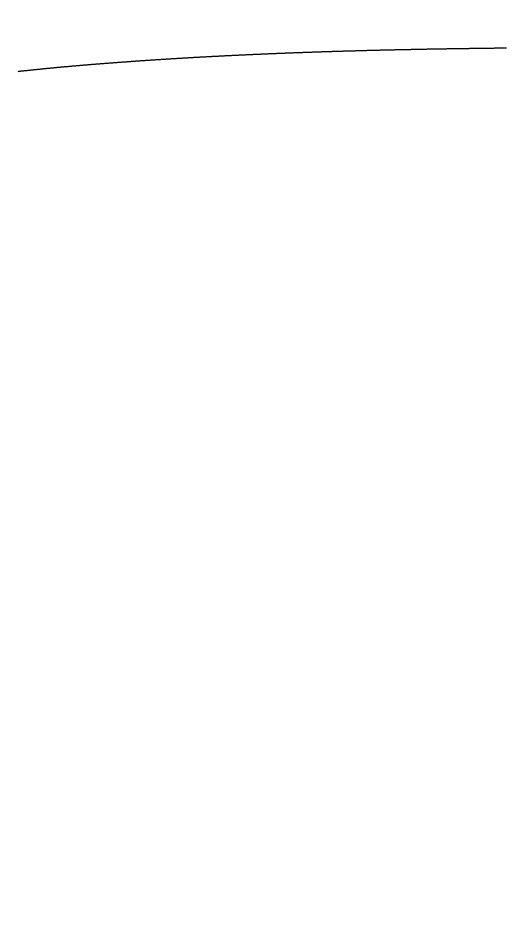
# Model space of a CAD drawing. Header units: millimetres. Extents: x 88 to 97873, y 32 to 55088.
# Drawn here: x 48839.984 to 48841.85, y 5110.769 to 5114.172 of the extents above; entities that cross this region are included whole.
import ezdxf

# ---------------------------------------------------------------- set-up
doc = ezdxf.new("R2010")
doc.units = ezdxf.units.MM
doc.header["$LTSCALE"] = 0.3

msp = doc.modelspace()

# ---------------------------------------------------------------- linework, layer by layer
msp.add_lwpolyline([(48841.8511, 5114.0557), (48841.8486, 5114.0556), (48841.8462, 5114.0556), (48841.8438, 5114.0556), (48841.8413, 5114.0556), (48841.8389, 5114.0555), (48841.8365, 5114.0555), (48841.834, 5114.0555), (48841.8316, 5114.0555), (48841.8292, 5114.0554), (48841.8267, 5114.0554), (48841.8243, 5114.0554), (48841.8219, 5114.0554), (48841.8194, 5114.0553), (48841.817, 5114.0553), (48841.8146, 5114.0553), (48841.8121, 5114.0552), (48841.8097, 5114.0552), (48841.8073, 5114.0552), (48841.8048, 5114.0552), (48841.8024, 5114.0551), (48841.8, 5114.0551), (48841.7975, 5114.0551), (48841.7951, 5114.0551), (48841.7927, 5114.055), (48841.7902, 5114.055), (48841.7878, 5114.055), (48841.7854, 5114.0549), (48841.7829, 5114.0549), (48841.7805, 5114.0549), (48841.7781, 5114.0548), (48841.7756, 5114.0548), (48841.7732, 5114.0548), (48841.7708, 5114.0548), (48841.7683, 5114.0547), (48841.7659, 5114.0547), (48841.7635, 5114.0547), (48841.761, 5114.0546), (48841.7586, 5114.0546), (48841.7562, 5114.0546), (48841.7537, 5114.0545), (48841.7513, 5114.0545), (48841.7489, 5114.0545), (48841.7464, 5114.0545), (48841.744, 5114.0544), (48841.7416, 5114.0544), (48841.7391, 5114.0544), (48841.7367, 5114.0543), (48841.7343, 5114.0543), (48841.7319, 5114.0543), (48841.7294, 5114.0542), (48841.727, 5114.0542), (48841.7246, 5114.0542), (48841.7221, 5114.0541), (48841.7197, 5114.0541), (48841.7173, 5114.0541), (48841.7148, 5114.054), (48841.7124, 5114.054), (48841.71, 5114.054), (48841.7075, 5114.0539), (48841.7051, 5114.0539), (48841.7027, 5114.0539), (48841.7002, 5114.0538), (48841.6978, 5114.0538), (48841.6954, 5114.0538), (48841.693, 5114.0537), (48841.6905, 5114.0537), (48841.6881, 5114.0537), (48841.6857, 5114.0536), (48841.6832, 5114.0536), (48841.6808, 5114.0536), (48841.6784, 5114.0535), (48841.6759, 5114.0535), (48841.6735, 5114.0535), (48841.6711, 5114.0534), (48841.6687, 5114.0534), (48841.6662, 5114.0533), (48841.6638, 5114.0533), (48841.6614, 5114.0533), (48841.6589, 5114.0532), (48841.6565, 5114.0532), (48841.6541, 5114.0532), (48841.6516, 5114.0531), (48841.6492, 5114.0531), (48841.6468, 5114.0531), (48841.6444, 5114.053), (48841.6419, 5114.053), (48841.6395, 5114.0529), (48841.6371, 5114.0529), (48841.6346, 5114.0529), (48841.6322, 5114.0528), (48841.6298, 5114.0528), (48841.6274, 5114.0527), (48841.6249, 5114.0527), (48841.6225, 5114.0527), (48841.6201, 5114.0526), (48841.6176, 5114.0526), (48841.6152, 5114.0525), (48841.6128, 5114.0525), (48841.6104, 5114.0525), (48841.6079, 5114.0524), (48841.6055, 5114.0524), (48841.6031, 5114.0523), (48841.6006, 5114.0523), (48841.5982, 5114.0523), (48841.5958, 5114.0522), (48841.5934, 5114.0522), (48841.5909, 5114.0521), (48841.5885, 5114.0521), (48841.5861, 5114.0521), (48841.5836, 5114.052), (48841.5812, 5114.052), (48841.5788, 5114.0519), (48841.5764, 5114.0519), (48841.5739, 5114.0518), (48841.5715, 5114.0518), (48841.5691, 5114.0518), (48841.5667, 5114.0517), (48841.5642, 5114.0517), (48841.5618, 5114.0516), (48841.5594, 5114.0516), (48841.5569, 5114.0515), (48841.5545, 5114.0515), (48841.5521, 5114.0515), (48841.5497, 5114.0514), (48841.5472, 5114.0514), (48841.5448, 5114.0513), (48841.5424, 5114.0513), (48841.54, 5114.0512), (48841.5375, 5114.0512), (48841.5351, 5114.0511), (48841.5327, 5114.0511), (48841.5303, 5114.0511), (48841.5278, 5114.051), (48841.5254, 5114.051), (48841.523, 5114.0509), (48841.5206, 5114.0509), (48841.5181, 5114.0508), (48841.5157, 5114.0508), (48841.5133, 5114.0507), (48841.5108, 5114.0507), (48841.5084, 5114.0506), (48841.506, 5114.0506), (48841.5036, 5114.0505), (48841.5011, 5114.0505), (48841.4987, 5114.0504), (48841.4963, 5114.0504), (48841.4939, 5114.0503), (48841.4914, 5114.0503), (48841.489, 5114.0502), (48841.4866, 5114.0502), (48841.4842, 5114.0501), (48841.4817, 5114.0501), (48841.4793, 5114.05), (48841.4769, 5114.05), (48841.4745, 5114.0499), (48841.4721, 5114.0499), (48841.4696, 5114.0498), (48841.4672, 5114.0498), (48841.4648, 5114.0497), (48841.4624, 5114.0497), (48841.4599, 5114.0496), (48841.4575, 5114.0496), (48841.4551, 5114.0495), (48841.4527, 5114.0495), (48841.4502, 5114.0494), (48841.4478, 5114.0494), (48841.4454, 5114.0493), (48841.443, 5114.0493), (48841.4405, 5114.0492), (48841.4381, 5114.0492), (48841.4357, 5114.0491), (48841.4333, 5114.0491), (48841.4309, 5114.049), (48841.4284, 5114.049), (48841.426, 5114.0489), (48841.4236, 5114.0489), (48841.4212, 5114.0488), (48841.4187, 5114.0487), (48841.4163, 5114.0487), (48841.4139, 5114.0486), (48841.4115, 5114.0486), (48841.409, 5114.0485), (48841.4066, 5114.0485), (48841.4042, 5114.0484), (48841.4018, 5114.0484), (48841.3994, 5114.0483), (48841.3969, 5114.0482), (48841.3945, 5114.0482), (48841.3921, 5114.0481), (48841.3897, 5114.0481), (48841.3873, 5114.048), (48841.3848, 5114.048), (48841.3824, 5114.0479), (48841.38, 5114.0478), (48841.3776, 5114.0478), (48841.3751, 5114.0477), (48841.3727, 5114.0477), (48841.3703, 5114.0476), (48841.3679, 5114.0476), (48841.3655, 5114.0475), (48841.363, 5114.0474), (48841.3606, 5114.0474), (48841.3582, 5114.0473), (48841.3558, 5114.0473), (48841.3534, 5114.0472), (48841.3509, 5114.0471), (48841.3485, 5114.0471), (48841.3461, 5114.047), (48841.3437, 5114.047), (48841.3413, 5114.0469), (48841.3388, 5114.0468), (48841.3364, 5114.0468), (48841.334, 5114.0467), (48841.3316, 5114.0466), (48841.3292, 5114.0466), (48841.3267, 5114.0465), (48841.3243, 5114.0465), (48841.3219, 5114.0464), (48841.3195, 5114.0463), (48841.3171, 5114.0463), (48841.3146, 5114.0462), (48841.3122, 5114.0461), (48841.3098, 5114.0461), (48841.3074, 5114.046), (48841.305, 5114.046), (48841.3026, 5114.0459), (48841.3001, 5114.0458), (48841.2977, 5114.0458), (48841.2953, 5114.0457), (48841.2929, 5114.0456), (48841.2905, 5114.0456), (48841.288, 5114.0455), (48841.2856, 5114.0454), (48841.2832, 5114.0454), (48841.2808, 5114.0453), (48841.2784, 5114.0452), (48841.276, 5114.0452), (48841.2735, 5114.0451), (48841.2711, 5114.045), (48841.2687, 5114.045), (48841.2663, 5114.0449), (48841.2639, 5114.0448), (48841.2615, 5114.0448), (48841.259, 5114.0447), (48841.2566, 5114.0446), (48841.2542, 5114.0446), (48841.2518, 5114.0445), (48841.2494, 5114.0444), (48841.247, 5114.0443), (48841.2445, 5114.0443), (48841.2421, 5114.0442), (48841.2397, 5114.0441), (48841.2373, 5114.0441), (48841.2349, 5114.044), (48841.2325, 5114.0439), (48841.23, 5114.0439), (48841.2276, 5114.0438), (48841.2252, 5114.0437), (48841.2228, 5114.0436), (48841.2204, 5114.0436), (48841.218, 5114.0435), (48841.2155, 5114.0434), (48841.2131, 5114.0433), (48841.2107, 5114.0433), (48841.2083, 5114.0432), (48841.2059, 5114.0431), (48841.2035, 5114.0431), (48841.2011, 5114.043), (48841.1986, 5114.0429), (48841.1962, 5114.0428), (48841.1938, 5114.0428), (48841.1914, 5114.0427), (48841.189, 5114.0426), (48841.1866, 5114.0425), (48841.1842, 5114.0425), (48841.1817, 5114.0424), (48841.1793, 5114.0423), (48841.1769, 5114.0422), (48841.1745, 5114.0422), (48841.1721, 5114.0421), (48841.1697, 5114.042), (48841.1673, 5114.0419), (48841.1648, 5114.0418), (48841.1624, 5114.0418), (48841.16, 5114.0417), (48841.1576, 5114.0416), (48841.1552, 5114.0415), (48841.1528, 5114.0415), (48841.1504, 5114.0414), (48841.148, 5114.0413), (48841.1455, 5114.0412), (48841.1431, 5114.0411), (48841.1407, 5114.0411), (48841.1383, 5114.041), (48841.1359, 5114.0409), (48841.1335, 5114.0408), (48841.1311, 5114.0407), (48841.1287, 5114.0407), (48841.1262, 5114.0406), (48841.1238, 5114.0405), (48841.1214, 5114.0404), (48841.119, 5114.0403), (48841.1166, 5114.0403), (48841.1142, 5114.0402), (48841.1118, 5114.0401), (48841.1094, 5114.04), (48841.107, 5114.0399), (48841.1045, 5114.0398), (48841.1021, 5114.0398), (48841.0997, 5114.0397), (48841.0973, 5114.0396), (48841.0949, 5114.0395), (48841.0925, 5114.0394), (48841.0901, 5114.0393), (48841.0877, 5114.0392), (48841.0853, 5114.0392), (48841.0828, 5114.0391), (48841.0804, 5114.039), (48841.078, 5114.0389), (48841.0756, 5114.0388), (48841.0732, 5114.0387), (48841.0708, 5114.0386), (48841.0684, 5114.0386), (48841.066, 5114.0385), (48841.0636, 5114.0384), (48841.0612, 5114.0383), (48841.0588, 5114.0382), (48841.0563, 5114.0381), (48841.0539, 5114.038), (48841.0515, 5114.0379), (48841.0491, 5114.0379), (48841.0467, 5114.0378), (48841.0443, 5114.0377), (48841.0419, 5114.0376), (48841.0395, 5114.0375), (48841.0371, 5114.0374), (48841.0347, 5114.0373), (48841.0323, 5114.0372), (48841.0299, 5114.0371), (48841.0274, 5114.037), (48841.025, 5114.0369), (48841.0226, 5114.0369), (48841.0202, 5114.0368), (48841.0178, 5114.0367), (48841.0154, 5114.0366), (48841.013, 5114.0365), (48841.0106, 5114.0364), (48841.0082, 5114.0363), (48841.0058, 5114.0362), (48841.0034, 5114.0361), (48841.001, 5114.036), (48840.9986, 5114.0359), (48840.9962, 5114.0358), (48840.9937, 5114.0357), (48840.9913, 5114.0356), (48840.9889, 5114.0355), (48840.9865, 5114.0354), (48840.9841, 5114.0354), (48840.9817, 5114.0353), (48840.9793, 5114.0352), (48840.9769, 5114.0351), (48840.9745, 5114.035), (48840.9721, 5114.0349), (48840.9697, 5114.0348), (48840.9673, 5114.0347), (48840.9649, 5114.0346), (48840.9625, 5114.0345), (48840.9601, 5114.0344), (48840.9577, 5114.0343), (48840.9553, 5114.0342), (48840.9529, 5114.0341), (48840.9505, 5114.034), (48840.948, 5114.0339), (48840.9456, 5114.0338), (48840.9432, 5114.0337), (48840.9408, 5114.0336), (48840.9384, 5114.0335), (48840.936, 5114.0334), (48840.9336, 5114.0333), (48840.9312, 5114.0332), (48840.9288, 5114.0331), (48840.9264, 5114.033), (48840.924, 5114.0329), (48840.9216, 5114.0328), (48840.9192, 5114.0327), (48840.9168, 5114.0326), (48840.9144, 5114.0325), (48840.912, 5114.0324), (48840.9096, 5114.0322), (48840.9072, 5114.0321), (48840.9048, 5114.032), (48840.9024, 5114.0319), (48840.9, 5114.0318), (48840.8976, 5114.0317), (48840.8952, 5114.0316), (48840.8928, 5114.0315), (48840.8904, 5114.0314), (48840.888, 5114.0313), (48840.8856, 5114.0312), (48840.8832, 5114.0311), (48840.8808, 5114.031), (48840.8784, 5114.0309), (48840.876, 5114.0308), (48840.8736, 5114.0306), (48840.8712, 5114.0305), (48840.8688, 5114.0304), (48840.8664, 5114.0303), (48840.864, 5114.0302), (48840.8616, 5114.0301), (48840.8592, 5114.03), (48840.8568, 5114.0299), (48840.8544, 5114.0298), (48840.852, 5114.0297), (48840.8496, 5114.0295), (48840.8472, 5114.0294), (48840.8448, 5114.0293), (48840.8424, 5114.0292), (48840.84, 5114.0291), (48840.8376, 5114.029), (48840.8352, 5114.0289), (48840.8328, 5114.0288), (48840.8304, 5114.0286), (48840.828, 5114.0285), (48840.8256, 5114.0284), (48840.8232, 5114.0283), (48840.8208, 5114.0282), (48840.8184, 5114.0281), (48840.816, 5114.028), (48840.8136, 5114.0278), (48840.8112, 5114.0277), (48840.8088, 5114.0276), (48840.8064, 5114.0275), (48840.804, 5114.0274), (48840.8016, 5114.0273), (48840.7992, 5114.0271), (48840.7968, 5114.027), (48840.7944, 5114.0269), (48840.792, 5114.0268), (48840.7896, 5114.0267), (48840.7872, 5114.0266), (48840.7848, 5114.0264), (48840.7824, 5114.0263), (48840.78, 5114.0262), (48840.7776, 5114.0261), (48840.7752, 5114.026), (48840.7728, 5114.0258), (48840.7704, 5114.0257), (48840.768, 5114.0256), (48840.7657, 5114.0255), (48840.7633, 5114.0254), (48840.7609, 5114.0252), (48840.7585, 5114.0251), (48840.7561, 5114.025), (48840.7537, 5114.0249), (48840.7513, 5114.0247), (48840.7489, 5114.0246), (48840.7465, 5114.0245), (48840.7441, 5114.0244), (48840.7417, 5114.0242), (48840.7393, 5114.0241), (48840.7369, 5114.024), (48840.7345, 5114.0239), (48840.7321, 5114.0237), (48840.7297, 5114.0236), (48840.7273, 5114.0235), (48840.7249, 5114.0234), (48840.7225, 5114.0232), (48840.7202, 5114.0231), (48840.7178, 5114.023), (48840.7154, 5114.0229), (48840.713, 5114.0227), (48840.7106, 5114.0226), (48840.7082, 5114.0225), (48840.7058, 5114.0223), (48840.7034, 5114.0222), (48840.701, 5114.0221), (48840.6986, 5114.022), (48840.6962, 5114.0218), (48840.6938, 5114.0217), (48840.6914, 5114.0216), (48840.6891, 5114.0214), (48840.6867, 5114.0213), (48840.6843, 5114.0212), (48840.6819, 5114.021), (48840.6795, 5114.0209), (48840.6771, 5114.0208), (48840.6747, 5114.0206), (48840.6723, 5114.0205), (48840.6699, 5114.0204), (48840.6675, 5114.0202), (48840.6651, 5114.0201), (48840.6628, 5114.02), (48840.6604, 5114.0198), (48840.658, 5114.0197), (48840.6556, 5114.0196), (48840.6532, 5114.0194), (48840.6508, 5114.0193), (48840.6484, 5114.0192), (48840.646, 5114.019), (48840.6436, 5114.0189), (48840.6412, 5114.0187), (48840.6389, 5114.0186), (48840.6365, 5114.0185), (48840.6341, 5114.0183), (48840.6317, 5114.0182), (48840.6293, 5114.0181), (48840.6269, 5114.0179), (48840.6245, 5114.0178), (48840.6221, 5114.0176), (48840.6197, 5114.0175), (48840.6174, 5114.0174), (48840.615, 5114.0172), (48840.6126, 5114.0171), (48840.6102, 5114.0169), (48840.6078, 5114.0168), (48840.6054, 5114.0166), (48840.603, 5114.0165), (48840.6006, 5114.0164), (48840.5983, 5114.0162), (48840.5959, 5114.0161), (48840.5935, 5114.0159), (48840.5911, 5114.0158), (48840.5887, 5114.0156), (48840.5863, 5114.0155), (48840.5839, 5114.0154), (48840.5816, 5114.0152), (48840.5792, 5114.0151), (48840.5768, 5114.0149), (48840.5744, 5114.0148), (48840.572, 5114.0146), (48840.5696, 5114.0145), (48840.5672, 5114.0143), (48840.5649, 5114.0142), (48840.5625, 5114.014), (48840.5601, 5114.0139), (48840.5577, 5114.0137), (48840.5553, 5114.0136), (48840.5529, 5114.0134), (48840.5505, 5114.0133), (48840.5482, 5114.0131), (48840.5458, 5114.013), (48840.5434, 5114.0128), (48840.541, 5114.0127), (48840.5386, 5114.0125), (48840.5362, 5114.0124), (48840.5339, 5114.0122), (48840.5315, 5114.0121), (48840.5291, 5114.0119), (48840.5267, 5114.0118), (48840.5243, 5114.0116), (48840.5219, 5114.0115), (48840.5196, 5114.0113), (48840.5172, 5114.0112), (48840.5148, 5114.011), (48840.5124, 5114.0109), (48840.51, 5114.0107), (48840.5077, 5114.0105), (48840.5053, 5114.0104), (48840.5029, 5114.0102), (48840.5005, 5114.0101), (48840.4981, 5114.0099), (48840.4957, 5114.0098), (48840.4934, 5114.0096), (48840.491, 5114.0095), (48840.4886, 5114.0093), (48840.4862, 5114.0091), (48840.4838, 5114.009), (48840.4815, 5114.0088), (48840.4791, 5114.0087), (48840.4767, 5114.0085), (48840.4743, 5114.0083), (48840.4719, 5114.0082), (48840.4696, 5114.008), (48840.4672, 5114.0079), (48840.4648, 5114.0077), (48840.4624, 5114.0075), (48840.46, 5114.0074), (48840.4577, 5114.0072), (48840.4553, 5114.007), (48840.4529, 5114.0069), (48840.4505, 5114.0067), (48840.4481, 5114.0066), (48840.4458, 5114.0064), (48840.4434, 5114.0062), (48840.441, 5114.0061), (48840.4386, 5114.0059), (48840.4363, 5114.0057), (48840.4339, 5114.0056), (48840.4315, 5114.0054), (48840.4291, 5114.0052), (48840.4267, 5114.0051), (48840.4244, 5114.0049), (48840.422, 5114.0047), (48840.4196, 5114.0046), (48840.4172, 5114.0044), (48840.4149, 5114.0042), (48840.4125, 5114.0041), (48840.4101, 5114.0039), (48840.4077, 5114.0037), (48840.4054, 5114.0035), (48840.403, 5114.0034), (48840.4006, 5114.0032), (48840.3982, 5114.003), (48840.3959, 5114.0029), (48840.3935, 5114.0027), (48840.3911, 5114.0025), (48840.3887, 5114.0023), (48840.3864, 5114.0022), (48840.384, 5114.002), (48840.3816, 5114.0018), (48840.3792, 5114.0016), (48840.3769, 5114.0015), (48840.3745, 5114.0013), (48840.3721, 5114.0011), (48840.3697, 5114.001), (48840.3674, 5114.0008), (48840.365, 5114.0006), (48840.3626, 5114.0004), (48840.3602, 5114.0002), (48840.3579, 5114.0001), (48840.3555, 5113.9999), (48840.3531, 5113.9997), (48840.3507, 5113.9995), (48840.3484, 5113.9994), (48840.346, 5113.9992), (48840.3436, 5113.999), (48840.3413, 5113.9988), (48840.3389, 5113.9986), (48840.3365, 5113.9985), (48840.3341, 5113.9983), (48840.3318, 5113.9981), (48840.3294, 5113.9979), (48840.327, 5113.9977), (48840.3247, 5113.9975), (48840.3223, 5113.9974), (48840.3199, 5113.9972), (48840.3175, 5113.997), (48840.3152, 5113.9968), (48840.3128, 5113.9966), (48840.3104, 5113.9964), (48840.3081, 5113.9963), (48840.3057, 5113.9961), (48840.3033, 5113.9959), (48840.301, 5113.9957), (48840.2986, 5113.9955), (48840.2962, 5113.9953), (48840.2938, 5113.9951), (48840.2915, 5113.995), (48840.2891, 5113.9948), (48840.2867, 5113.9946), (48840.2844, 5113.9944), (48840.282, 5113.9942), (48840.2796, 5113.994), (48840.2773, 5113.9938), (48840.2749, 5113.9936), (48840.2725, 5113.9934), (48840.2702, 5113.9933), (48840.2678, 5113.9931), (48840.2654, 5113.9929), (48840.2631, 5113.9927), (48840.2607, 5113.9925), (48840.2583, 5113.9923), (48840.256, 5113.9921), (48840.2536, 5113.9919), (48840.2512, 5113.9917), (48840.2489, 5113.9915), (48840.2465, 5113.9913), (48840.2441, 5113.9911), (48840.2418, 5113.9909), (48840.2394, 5113.9907), (48840.2371, 5113.9905), (48840.2347, 5113.9903), (48840.2323, 5113.9901), (48840.23, 5113.9899), (48840.2276, 5113.9897), (48840.2252, 5113.9895), (48840.2229, 5113.9893), (48840.2205, 5113.9891), (48840.2182, 5113.9889), (48840.2158, 5113.9887), (48840.2134, 5113.9885), (48840.2111, 5113.9883), (48840.2087, 5113.9881), (48840.2064, 5113.9879), (48840.204, 5113.9877), (48840.2016, 5113.9875), (48840.1993, 5113.9873), (48840.1969, 5113.9871), (48840.1946, 5113.9869), (48840.1922, 5113.9867), (48840.1898, 5113.9865), (48840.1875, 5113.9863), (48840.1851, 5113.9861), (48840.1828, 5113.9859), (48840.1804, 5113.9856), (48840.1781, 5113.9854), (48840.1757, 5113.9852), (48840.1733, 5113.985), (48840.171, 5113.9848), (48840.1686, 5113.9846), (48840.1663, 5113.9844), (48840.1639, 5113.9842), (48840.1616, 5113.984), (48840.1592, 5113.9837), (48840.1569, 5113.9835), (48840.1545, 5113.9833), (48840.1522, 5113.9831), (48840.1498, 5113.9829), (48840.1474, 5113.9827), (48840.1451, 5113.9825), (48840.1427, 5113.9822), (48840.1404, 5113.982), (48840.138, 5113.9818), (48840.1357, 5113.9816), (48840.1333, 5113.9814), (48840.131, 5113.9811), (48840.1286, 5113.9809), (48840.1263, 5113.9807), (48840.1239, 5113.9805), (48840.1216, 5113.9803), (48840.1192, 5113.98), (48840.1169, 5113.9798), (48840.1145, 5113.9796), (48840.1122, 5113.9794), (48840.1099, 5113.9791), (48840.1075, 5113.9789), (48840.1052, 5113.9787), (48840.1028, 5113.9785), (48840.1005, 5113.9782), (48840.0981, 5113.978), (48840.0958, 5113.9778), (48840.0934, 5113.9776), (48840.0911, 5113.9773), (48840.0887, 5113.9771), (48840.0864, 5113.9769), (48840.0841, 5113.9766), (48840.0817, 5113.9764), (48840.0794, 5113.9762), (48840.077, 5113.9759), (48840.0747, 5113.9757), (48840.0724, 5113.9755), (48840.07, 5113.9752), (48840.0677, 5113.975), (48840.0653, 5113.9748), (48840.063, 5113.9745), (48840.0607, 5113.9743), (48840.0583, 5113.9741), (48840.056, 5113.9738), (48840.0537, 5113.9736), (48840.0513, 5113.9733), (48840.049, 5113.9731), (48840.0466, 5113.9729), (48840.0443, 5113.9726), (48840.042, 5113.9724), (48840.0396, 5113.9721), (48840.0373, 5113.9719), (48840.035, 5113.9716), (48840.0326, 5113.9714), (48840.0303, 5113.9712), (48840.028, 5113.9709), (48840.0256, 5113.9707), (48840.0233, 5113.9704), (48840.021, 5113.9702), (48840.0186, 5113.9699), (48840.0163, 5113.9697), (48840.014, 5113.9694), (48840.0117, 5113.9692), (48840.0093, 5113.9689), (48840.007, 5113.9687), (48840.0047, 5113.9684), (48840.0023, 5113.9682), (48840, 5113.9679), (48839.9977, 5113.9677), (48839.9954, 5113.9674), (48839.993, 5113.9672), (48839.9907, 5113.9669), (48839.9884, 5113.9666), (48839.9861, 5113.9664), (48839.9838, 5113.9661)])
for radius in [18.5479, 14.363, 11.4141]:
    msp.add_circle((48842.7946, 5118.9657), radius)

doc.saveas('drawing.dxf')
